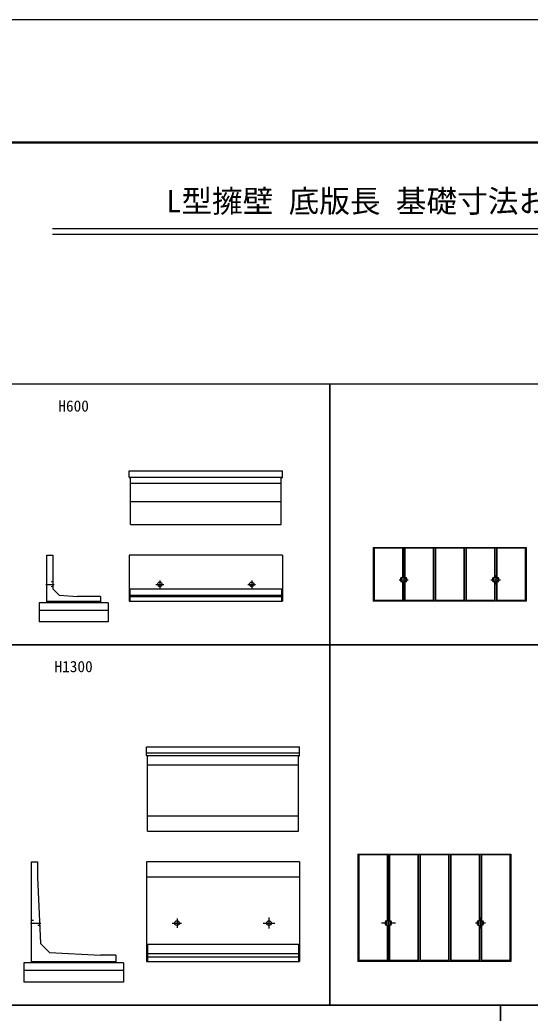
# Model space of a CAD drawing. Units: millimetres, scale not verified. Extents: x -67200 to 67200, y -23760 to 23760.
# Drawn here: x -40210 to -33548, y 10800 to 23760 of the extents above; entities that cross this region are included whole.
import ezdxf
from ezdxf.enums import TextEntityAlignment as Align

# ---------------------------------------------------------------- set-up
doc = ezdxf.new("R2010")
doc.units = ezdxf.units.MM
doc.header["$LTSCALE"] = 80
doc.linetypes.add('CHAIN1', pattern=[8, 5, -1, 1, -1])
doc.linetypes.add('DOTTED', pattern=[1.75, 0.25, -1.5])
for name, color, linetype, lineweight in [('0-0_CENTER', 7, 'CHAIN1', 25), ('0-2_Defpoints', 5, 'Continuous', 25), ('0-4_HYO', 3, 'Continuous', 25), ('0-6_OUTLINE', 1, 'Continuous', 25), ('0-7_OUTLINE2', 4, 'DOTTED', 25), ('0-8_TXT', 7, 'Continuous', 25), ('0-9_WAKU', 3, 'Continuous', 25)]:
    doc.layers.add(name, color=color, linetype=linetype, lineweight=lineweight)
doc.styles.add('ＭＳ ゴシック', font='')
doc.styles.get('ＭＳ ゴシック').set_extended_font_data('MS Gothic')

msp = doc.modelspace()

# ---------------------------------------------------------------- linework, layer by layer
at = {"layer": '0-0_CENTER'}
for p, q in [((-35197.57, 16513.42), (-35197.57, 16397.71)), ((-33997.57, 16514.65), (-33997.57, 16395.05)), ((-39870.62, 16395.13), (-39762.68, 16395.13)), ((-38434.89, 16395.13), (-38331.44, 16395.13)), ((-38382.57, 16446.82), (-38382.57, 16345.57)), ((-37234.64, 16395.13), (-37131.32, 16395.13)), ((-37182.57, 16445.77), (-37182.57, 16344.47)), ((-35256.7, 16455.13), (-35139.62, 16455.13)), ((-34061.16, 16455.13), (-33936.39, 16455.13)), ((-35397.57, 12054.91), (-35397.57, 11891.71)), ((-40071.28, 11975.13), (-39934.41, 11975.13)), ((-38222.36, 11975.13), (-38101.64, 11975.13)), ((-38157.57, 12036.64), (-38157.57, 11913.38)), ((-37031.79, 11975.13), (-36881.5, 11975.13)), ((-36957.57, 12047.82), (-36957.57, 11904.47)), ((-35307.4, 11975.13), (-35486.61, 11975.13)), ((-34129.96, 11975.13), (-34260.37, 11975.13)), ((-34197.57, 12048.65), (-34197.57, 11903.28))]:
    msp.add_line(p, q, dxfattribs=at)
at = {"layer": '0-2_Defpoints'}
msp.add_lwpolyline([(-67200, -23760), (0, -23760), (0, 23760), (-67200, 23760)], close=True, dxfattribs=at)
at = {"layer": '0-4_HYO'}
for points in [[(-42850.07, 15605.13), (-36165.07, 15605.13), (-36165.07, 19005.13), (-42850.07, 19005.13)], [(-36165.07, 15605.13), (-29480.07, 15605.13), (-29480.07, 19005.13), (-36165.07, 19005.13)], [(-42850.07, 10905.13), (-36165.07, 10905.13), (-36165.07, 15605.13), (-42850.07, 15605.13)], [(-36165.07, 10905.13), (-29480.07, 10905.13), (-29480.07, 15605.13), (-36165.07, 15605.13)], [(-41735.07, 5305.13), (-33935.07, 5305.13), (-33935.07, 10905.13), (-41735.07, 10905.13)], [(-33935.07, 5305.13), (-26135.07, 5305.13), (-26135.07, 10905.13), (-33935.07, 10905.13)]]:
    msp.add_lwpolyline(points, close=True, dxfattribs=at)
at = {"layer": '0-6_OUTLINE'}
for p, q in [((-38782.57, 17795.13), (-36782.57, 17795.13)), ((-38782.57, 17795.13), (-38767.57, 17780.13)), ((-38767.57, 17175.13), (-38767.57, 17780.13)), ((-36797.57, 17780.13), (-36782.57, 17795.13)), ((-36797.57, 17175.13), (-36797.57, 17780.13)), ((-36782.57, 17795.13), (-36782.57, 17875.13)), ((-38767.57, 17715.13), (-36797.57, 17715.13)), ((-38767.57, 17475.13), (-36797.57, 17475.13)), ((-38767.57, 17175.13), (-36797.57, 17175.13)), ((-35597.57, 16875.13), (-35597.57, 16175.13)), ((-35587.57, 16875.13), (-35587.57, 16175.13)), ((-35582.57, 16865.13), (-35587.57, 16875.13)), ((-35212.57, 16865.13), (-35207.57, 16875.13)), ((-35212.57, 16865.13), (-35212.57, 16492.21)), ((-35207.57, 16875.13), (-35207.57, 16493.86)), ((-35187.57, 16875.13), (-35187.57, 16493.86)), ((-35182.57, 16865.13), (-35182.57, 16492.21)), ((-34812.57, 16865.13), (-34807.57, 16875.13)), ((-34812.57, 16865.13), (-34812.57, 16185.13)), ((-34807.57, 16875.13), (-34807.57, 16175.13)), ((-34787.57, 16875.13), (-34787.57, 16175.13)), ((-34782.57, 16865.13), (-34787.57, 16875.13)), ((-34412.57, 16865.13), (-34407.57, 16875.13)), ((-34412.57, 16865.13), (-34412.57, 16185.13)), ((-34407.57, 16875.13), (-34407.57, 16175.13)), ((-34387.57, 16875.13), (-34387.57, 16175.13)), ((-34382.57, 16865.13), (-34387.57, 16875.13)), ((-34012.57, 16865.13), (-34007.57, 16875.13)), ((-34012.57, 16865.13), (-34012.57, 16492.21)), ((-34007.57, 16875.13), (-34007.57, 16493.86)), ((-33982.57, 16865.13), (-33987.57, 16875.13)), ((-33987.57, 16875.13), (-33987.57, 16493.86)), ((-33612.57, 16865.13), (-33982.57, 16865.13)), ((-33982.57, 16865.13), (-33982.57, 16492.21)), ((-33612.57, 16865.13), (-33607.57, 16875.13)), ((-33612.57, 16865.13), (-33612.57, 16185.13)), ((-33607.57, 16875.13), (-33607.57, 16175.13)), ((-39857.57, 16155.13), (-39857.57, 16775.13)), ((-39857.57, 16775.13), (-39777.57, 16775.13)), ((-39777.57, 16775.13), (-39777.57, 16335.13)), ((-36782.57, 16775.13), (-38782.57, 16775.13)), ((-38782.57, 16775.13), (-38782.57, 16175.13)), ((-36782.57, 16775.13), (-36782.57, 16175.13)), ((-38782.57, 16335.13), (-36782.57, 16335.13)), ((-38782.57, 16335.13), (-38772.57, 16325.13)), ((-36782.57, 16335.13), (-36792.57, 16325.13)), ((-35212.57, 16418.05), (-35212.57, 16185.13)), ((-35207.57, 16416.4), (-35207.57, 16175.13)), ((-35187.57, 16416.4), (-35187.57, 16175.13)), ((-35182.57, 16418.05), (-35182.57, 16185.13)), ((-34012.57, 16418.05), (-34012.57, 16185.13)), ((-34007.57, 16416.4), (-34007.57, 16175.13)), ((-33987.57, 16416.4), (-33987.57, 16175.13)), ((-33982.57, 16418.05), (-33982.57, 16185.13)), ((-39157.57, 16235.13), (-39457.57, 16235.13)), ((-39157.57, 16235.13), (-39157.57, 16155.13)), ((-38772.57, 16325.13), (-38772.57, 16175.13)), ((-38772.57, 16255.13), (-36792.57, 16255.13)), ((-38772.57, 16235.13), (-36792.57, 16235.13)), ((-36792.57, 16325.13), (-36792.57, 16175.13)), ((-39857.57, 16175.13), (-39157.57, 16175.13)), ((-39057.57, 16155.13), (-39057.57, 15905.13)), ((-38782.57, 16175.13), (-36782.57, 16175.13)), ((-33597.57, 16175.13), (-35597.57, 16175.13)), ((-35587.57, 16175.13), (-35582.57, 16185.13)), ((-35212.57, 16185.13), (-35582.57, 16185.13)), ((-35207.57, 16175.13), (-35212.57, 16185.13)), ((-35182.57, 16185.13), (-35187.57, 16175.13)), ((-34812.57, 16185.13), (-35182.57, 16185.13)), ((-34807.57, 16175.13), (-34812.57, 16185.13)), ((-34787.57, 16175.13), (-34782.57, 16185.13)), ((-34412.57, 16185.13), (-34782.57, 16185.13)), ((-34407.57, 16175.13), (-34412.57, 16185.13)), ((-34387.57, 16175.13), (-34382.57, 16185.13)), ((-34012.57, 16185.13), (-34382.57, 16185.13)), ((-34007.57, 16175.13), (-34012.57, 16185.13)), ((-33982.57, 16185.13), (-33987.57, 16175.13)), ((-33612.57, 16185.13), (-33982.57, 16185.13)), ((-33607.57, 16175.13), (-33612.57, 16185.13)), ((-39057.57, 16055.13), (-39957.57, 16055.13)), ((-39057.57, 15905.13), (-39957.57, 15905.13)), ((-36557.57, 14160.13), (-36557.57, 14275.13)), ((-38557.57, 14195.13), (-36557.57, 14195.13)), ((-38557.57, 14160.13), (-36557.57, 14160.13)), ((-38557.57, 14160.13), (-38542.57, 14145.13)), ((-38542.57, 13175.13), (-38542.57, 14145.13)), ((-36572.57, 14145.13), (-36557.57, 14160.13)), ((-36572.57, 13175.13), (-36572.57, 14145.13)), ((-38542.57, 14040.13), (-36572.57, 14040.13)), ((-38542.57, 13375.13), (-36572.57, 13375.13)), ((-38542.57, 13175.13), (-36572.57, 13175.13)), ((-35797.57, 12875.13), (-35797.57, 11475.13)), ((-35797.57, 12875.13), (-33797.57, 12875.13)), ((-35787.57, 12875.13), (-35787.57, 11475.13)), ((-35782.57, 12865.13), (-35787.57, 12875.13)), ((-35412.57, 12865.13), (-35407.57, 12875.13)), ((-35412.57, 12865.13), (-35412.57, 12012.21)), ((-35407.57, 12875.13), (-35407.57, 12013.86)), ((-35012.57, 12865.13), (-35007.57, 12875.13)), ((-35012.57, 12865.13), (-35012.57, 11485.13)), ((-35007.57, 12875.13), (-35007.57, 11475.13)), ((-34612.57, 12865.13), (-34607.57, 12875.13)), ((-34612.57, 12865.13), (-34612.57, 11485.13)), ((-34607.57, 12875.13), (-34607.57, 11475.13)), ((-34587.57, 12875.13), (-34587.57, 11475.13)), ((-34582.57, 12865.13), (-34587.57, 12875.13)), ((-34212.57, 12865.13), (-34207.57, 12875.13)), ((-34212.57, 12865.13), (-34212.57, 12012.21)), ((-34207.57, 12875.13), (-34207.57, 12013.86)), ((-34182.57, 12865.13), (-34182.57, 12012.21)), ((-33812.57, 12865.13), (-33807.57, 12875.13)), ((-33812.57, 12865.13), (-33812.57, 11485.13)), ((-33807.57, 12875.13), (-33807.57, 11475.13)), ((-40057.57, 11455.13), (-40057.57, 12775.13)), ((-38557.57, 12775.13), (-38557.57, 11475.13)), ((-36557.57, 12775.13), (-38557.57, 12775.13)), ((-36557.57, 12775.13), (-36557.57, 11475.13)), ((-39977.57, 12575.13), (-39942.57, 11710.13)), ((-36557.57, 12575.13), (-38557.57, 12575.13)), ((-35412.57, 11938.05), (-35412.57, 11485.13)), ((-35407.57, 11936.4), (-35407.57, 11475.13)), ((-35387.57, 11936.4), (-35387.57, 11475.13)), ((-35382.57, 11938.05), (-35382.57, 11485.13)), ((-34212.57, 11938.05), (-34212.57, 11485.13)), ((-34207.57, 11936.4), (-34207.57, 11475.13)), ((-34187.57, 11936.4), (-34187.57, 11475.13)), ((-34182.57, 11938.05), (-34182.57, 11485.13)), ((-39822.57, 11590.13), (-39942.57, 11710.13)), ((-38557.57, 11700.13), (-36557.57, 11700.13)), ((-38557.57, 11700.13), (-38542.57, 11685.13)), ((-38542.57, 11685.13), (-38542.57, 11475.13)), ((-36557.57, 11700.13), (-36572.57, 11685.13)), ((-36572.57, 11685.13), (-36572.57, 11475.13)), ((-39822.57, 11590.13), (-39157.57, 11555.13)), ((-38957.57, 11555.13), (-39157.57, 11555.13)), ((-38957.57, 11555.13), (-38957.57, 11455.13)), ((-38542.57, 11580.13), (-36572.57, 11580.13)), ((-38542.57, 11535.13), (-36572.57, 11535.13)), ((-40057.57, 11475.13), (-38957.57, 11475.13)), ((-38857.57, 11455.13), (-38857.57, 11205.13)), ((-38557.57, 11475.13), (-36557.57, 11475.13)), ((-35407.57, 11475.13), (-35412.57, 11485.13)), ((-35382.57, 11485.13), (-35387.57, 11475.13)), ((-34987.57, 11475.13), (-34982.57, 11485.13)), ((-34612.57, 11485.13), (-34982.57, 11485.13)), ((-34607.57, 11475.13), (-34612.57, 11485.13)), ((-34587.57, 11475.13), (-34582.57, 11485.13)), ((-34212.57, 11485.13), (-34582.57, 11485.13)), ((-34207.57, 11475.13), (-34212.57, 11485.13)), ((-34182.57, 11485.13), (-34187.57, 11475.13)), ((-33812.57, 11485.13), (-34182.57, 11485.13)), ((-33807.57, 11475.13), (-33812.57, 11485.13)), ((-38857.57, 11355.13), (-40157.57, 11355.13)), ((-38857.57, 11205.13), (-40157.57, 11205.13))]:
    msp.add_line(p, q, dxfattribs=at)
for points in [[(-38782.57, 17795.13), (-38782.57, 17875.13), (-36782.57, 17875.13)], [(-35597.57, 16875.13), (-33597.57, 16875.13), (-33597.57, 16175.13)], [(-35212.57, 16865.13), (-35582.57, 16865.13), (-35582.57, 16185.13)], [(-34812.57, 16865.13), (-35182.57, 16865.13), (-35187.57, 16875.13)], [(-34412.57, 16865.13), (-34782.57, 16865.13), (-34782.57, 16185.13)], [(-34012.57, 16865.13), (-34382.57, 16865.13), (-34382.57, 16185.13)], [(-39777.57, 16335.13), (-39697.57, 16255.13), (-39457.57, 16235.13)], [(-39057.57, 16155.13), (-39957.57, 16155.13), (-39957.57, 15905.13)], [(-38557.57, 14160.13), (-38557.57, 14275.13), (-36557.57, 14275.13)], [(-33797.57, 12875.13), (-33797.57, 11475.13), (-35797.57, 11475.13)], [(-35412.57, 12865.13), (-35782.57, 12865.13), (-35782.57, 11485.13)], [(-35382.57, 12865.13), (-35387.57, 12875.13), (-35387.57, 12013.86)], [(-35012.57, 12865.13), (-35382.57, 12865.13), (-35382.57, 12012.21)], [(-34982.57, 12865.13), (-34987.57, 12875.13), (-34987.57, 11475.13)], [(-34612.57, 12865.13), (-34982.57, 12865.13), (-34982.57, 11485.13)], [(-34212.57, 12865.13), (-34582.57, 12865.13), (-34582.57, 11485.13)], [(-33812.57, 12865.13), (-34182.57, 12865.13), (-34187.57, 12875.13), (-34187.57, 12013.86)], [(-40057.57, 12775.13), (-39977.57, 12775.13), (-39977.57, 12575.13)], [(-38857.57, 11455.13), (-40157.57, 11455.13), (-40157.57, 11205.13)], [(-35412.57, 11485.13), (-35782.57, 11485.13), (-35787.57, 11475.13)], [(-35007.57, 11475.13), (-35012.57, 11485.13), (-35382.57, 11485.13)]]:
    msp.add_lwpolyline(points, dxfattribs=at)
for centre, radius in [((-35197.57, 16455.13), 40), ((-35197.57, 16455.13), 30), ((-33997.57, 16455.13), 40), ((-33997.57, 16455.13), 30), ((-38382.57, 16395.13), 30), ((-37182.57, 16395.13), 30), ((-38157.57, 11975.13), 30), ((-36957.57, 11975.13), 30), ((-35397.57, 11975.13), 40), ((-35397.57, 11975.13), 30), ((-34197.57, 11975.13), 40), ((-34197.57, 11975.13), 30)]:
    msp.add_circle(centre, radius, dxfattribs=at)
at = {"layer": '0-7_OUTLINE2'}
for p, q in [((-39853.07, 16435.13), (-39857.57, 16439.63)), ((-39853.07, 16355.13), (-39857.57, 16350.63)), ((-39782.07, 16425.13), (-39853.07, 16435.13)), ((-39782.07, 16365.13), (-39853.07, 16355.13)), ((-39782.07, 16425.13), (-39777.57, 16429.63)), ((-39782.07, 16365.13), (-39777.57, 16360.63)), ((-40053.07, 12015.13), (-40057.57, 12019.63)), ((-40057.57, 11930.63), (-40053.07, 11935.13)), ((-40053.07, 12015.13), (-39959.01, 12005.13)), ((-39956.58, 11945.13), (-40053.07, 11935.13)), ((-39959.01, 12005.13), (-39954.69, 12009.63)), ((-39951.9, 11940.63), (-39956.58, 11945.13))]:
    msp.add_line(p, q, dxfattribs=at)
at = {"layer": '0-8_TXT'}
for p, q in [((-39782.98, 21040), (-27417.02, 21040)), ((-39782.98, 20963.2), (-27417.02, 20963.2))]:
    msp.add_line(p, q, dxfattribs=at)
at = {"layer": '0-9_WAKU', "lineweight": 50}
msp.add_lwpolyline([(-65600, -22160), (-1600, -22160), (-1600, 22160), (-65600, 22160)], close=True, dxfattribs=at)

# ---------------------------------------------------------------- texts
at = {"layer": '0-8_TXT', "style": 'ＭＳ ゴシック'}
for s, height, p in [('L型擁壁 底版長 基礎寸法および材料表(民間工事用)', 293.3, (-38300, 21160)), ('H600', 146.6, (-39707.57, 18605.13)), ('H1300', 146.6, (-39757.57, 15205.13))]:
    msp.add_text(s, height=height, dxfattribs=at).set_placement(p, align=Align.BOTTOM_LEFT)

doc.saveas('drawing.dxf')
